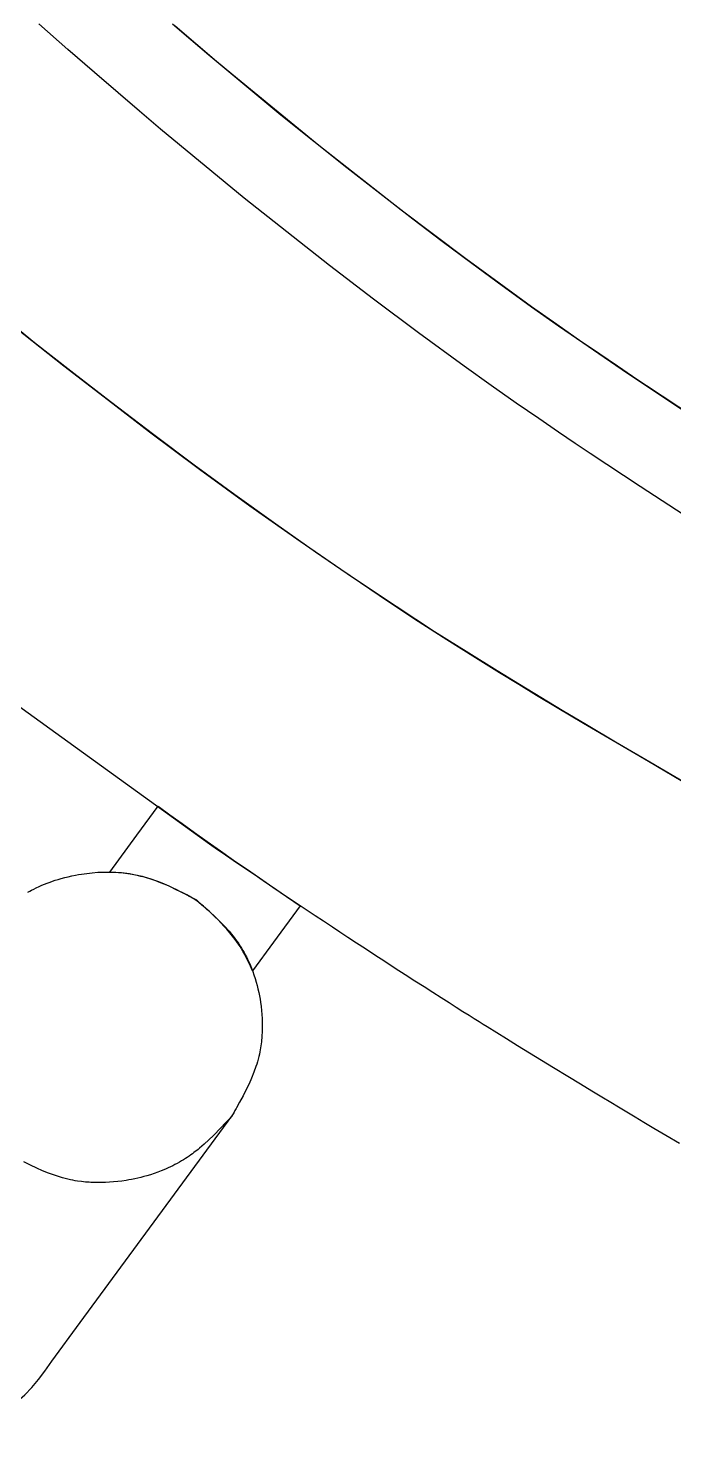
# Model space of a CAD drawing. Extents: x -120222 to -41942, y -19134 to 30932.
# Drawn here: x -98623.3 to -98585.6, y 4833.5 to 4916 of the extents above; entities that cross this region are included whole.
import ezdxf

# ---------------------------------------------------------------- set-up
doc = ezdxf.new("R2010")
doc.units = 0
doc.header["$LTSCALE"] = 150
doc.header["$MEASUREMENT"] = 0
doc.layers.get('0').update_dxf_attribs({"linetype": 'CONTINUOUS'})
doc.layers.add('_____', color=7, linetype='CONTINUOUS')

# ---------------------------------------------------------------- blocks, each defined once
blk = doc.blocks.new('____-462')
at = {"color": 1, "linetype": 'Continuous'}
for p, q in [((-105055.396, 291.585), (-105046.532, 303.665)), ((-105057.062, 289.314), (-105055.396, 291.585)), ((-105057.478, 288.746), (-105057.062, 289.314))]:
    blk.add_line(p, q, dxfattribs=at)
for points in [[(-105019.706, 323.003, 0), (-105022.065, 324.38, 0), (-105024.075, 325.559, 0), (-105025.77, 326.56, 0), (-105027.193, 327.407, 0), (-105028.451, 328.162, 0), (-105029.703, 328.921, 0), (-105031.006, 329.721, 0), (-105032.667, 330.754, 0), (-105034.668, 332.018, 0), (-105036.92, 333.488, 0), (-105039.409, 335.158, 0), (-105041.625, 336.679, 0), (-105043.963, 338.312, 0), (-105046.359, 340.022, 0), (-105048.734, 341.759, 0), (-105051.101, 343.533, 0), (-105053.634, 345.47, 0), (-105055.78, 347.136, 0), (-105058.066, 348.932, 0), (-105060.521, 350.919, 0)], [(-105019.706, 323.003, 0), (-105022.065, 324.38, 0), (-105024.075, 325.559, 0), (-105025.77, 326.56, 0), (-105027.193, 327.407, 0), (-105028.451, 328.162, 0), (-105029.703, 328.921, 0), (-105031.006, 329.721, 0), (-105032.667, 330.754, 0), (-105034.668, 332.018, 0), (-105036.92, 333.488, 0), (-105039.409, 335.158, 0), (-105041.625, 336.679, 0), (-105043.963, 338.312, 0), (-105046.359, 340.022, 0), (-105048.734, 341.759, 0), (-105051.101, 343.533, 0), (-105053.634, 345.47, 0), (-105055.78, 347.136, 0), (-105058.066, 348.932, 0), (-105060.521, 350.919, 0)], [(-105059.162, 349.811, 0), (-105056.35, 347.581, 0), (-105053.749, 345.559, 0), (-105051.345, 343.719, 0), (-105048.417, 341.525, 0), (-105045.477, 339.388, 0), (-105042.537, 337.313, 0), (-105040.158, 335.668, 0), (-105037.914, 334.149, 0), (-105035.838, 332.776, 0), (-105033.949, 331.559, 0), (-105032.268, 330.505, 0), (-105030.863, 329.633, 0), (-105029.733, 328.94, 0), (-105028.698, 328.311, 0), (-105027.393, 327.526, 0), (-105025.952, 326.668, 0), (-105024.218, 325.644, 0), (-105022.151, 324.43, 0), (-105019.706, 323.003, 0)], [(-105050.005, 367.593, 0), (-105048.93, 366.671, 0), (-105047.882, 365.783, 0), (-105043.657, 362.274, 0), (-105039.797, 359.176, 0), (-105035.941, 356.179, 0), (-105034.228, 354.88, 0), (-105032.486, 353.582, 0), (-105030.713, 352.282, 0), (-105028.987, 351.037, 0), (-105027.415, 349.923, 0), (-105025.998, 348.941, 0), (-105024.753, 348.088, 0), (-105023.688, 347.364, 0), (-105021.864, 346.142, 0), (-105020.058, 344.948, 0), (-105018.246, 343.764, 0), (-105016.428, 342.586, 0), (-105014.625, 341.427, 0), (-105012.891, 340.317, 0), (-105011.112, 339.18, 0)], [(-105050.005, 367.593, 0), (-105048.93, 366.671, 0), (-105047.882, 365.783, 0), (-105043.657, 362.274, 0), (-105039.797, 359.176, 0), (-105035.941, 356.179, 0), (-105034.228, 354.88, 0), (-105032.486, 353.582, 0), (-105030.713, 352.282, 0), (-105028.987, 351.037, 0), (-105027.415, 349.923, 0), (-105025.998, 348.941, 0), (-105024.753, 348.088, 0), (-105023.688, 347.364, 0), (-105021.864, 346.142, 0), (-105020.058, 344.948, 0), (-105018.246, 343.764, 0), (-105016.428, 342.586, 0), (-105014.625, 341.427, 0), (-105012.891, 340.317, 0), (-105011.112, 339.18, 0)], [(-105011.112, 339.18, 0), (-105013.848, 340.929, 0), (-105016.63, 342.717, 0), (-105019.455, 344.553, 0), (-105022.265, 346.409, 0), (-105023.086, 346.958, 0), (-105023.964, 347.551, 0), (-105024.997, 348.254, 0), (-105026.185, 349.069, 0), (-105027.52, 349.997, 0), (-105028.99, 351.039, 0), (-105030.89, 352.411, 0), (-105032.831, 353.837, 0), (-105034.734, 355.262, 0), (-105036.612, 356.693, 0), (-105041.433, 360.477, 0), (-105046.203, 364.374, 0), (-105047.424, 365.396, 0), (-105048.629, 366.415, 0), (-105049.845, 367.455, 0)], [(-105013.896, 334.88, 0), (-105016.763, 336.712, 0), (-105019.677, 338.586, 0), (-105022.632, 340.508, 0), (-105025.57, 342.452, 0), (-105026.435, 343.033, 0), (-105027.423, 343.703, 0), (-105028.576, 344.491, 0), (-105029.891, 345.397, 0), (-105031.347, 346.419, 0), (-105032.939, 347.559, 0), (-105035.613, 349.511, 0), (-105038.235, 351.472, 0), (-105040.824, 353.457, 0), (-105045.803, 357.398, 0), (-105050.693, 361.428, 0), (-105051.939, 362.481, 0), (-105053.188, 363.548, 0), (-105054.573, 364.747, 0), (-105056.117, 366.098, 0), (-105057.821, 367.603, 0)], [(-105047.83, 319.576, 0), (-105055.204, 324.9, 0), (-105060.998, 329.082, 0)], [(-105053.67, 317.951, 0), (-105052.088, 320.106, 0), (-105050.846, 321.8, 0)], [(-105050.846, 321.8, 0), (-105050.15, 321.295, 0), (-105049.437, 320.783, 0), (-105048.708, 320.262, 0), (-105047.963, 319.734, 0), (-105047.201, 319.197, 0), (-105046.423, 318.653, 0), (-105045.674, 318.132, 0), (-105044.91, 317.604, 0), (-105044.132, 317.069, 0), (-105043.339, 316.527, 0), (-105042.532, 315.978, 0)], [(-105027.71, 306.482, 0), (-105028.413, 306.916, 0), (-105029.119, 307.353, 0), (-105029.813, 307.782, 0), (-105030.465, 308.187, 0), (-105031.023, 308.533, 0), (-105031.597, 308.891, 0), (-105031.827, 309.035, 0), (-105032.067, 309.185, 0), (-105032.341, 309.357, 0), (-105032.651, 309.552, 0), (-105033.004, 309.775, 0), (-105033.394, 310.021, 0), (-105033.822, 310.292, 0), (-105034.286, 310.585, 0), (-105034.777, 310.898, 0), (-105035.285, 311.223, 0), (-105035.821, 311.567, 0), (-105036.382, 311.929, 0), (-105036.97, 312.31, 0), (-105037.581, 312.706, 0), (-105038.164, 313.086, 0), (-105038.718, 313.448, 0), (-105039.243, 313.792, 0), (-105039.738, 314.119, 0), (-105040.205, 314.427, 0), (-105040.644, 314.719, 0), (-105041.171, 315.069, 0), (-105041.66, 315.395, 0), (-105042.112, 315.697, 0), (-105042.528, 315.975, 0), (-105042.917, 316.236, 0), (-105043.287, 316.485, 0), (-105043.638, 316.722, 0), (-105044.089, 317.027, 0), (-105044.505, 317.309, 0), (-105044.886, 317.567, 0), (-105045.231, 317.802, 0), (-105045.612, 318.06, 0), (-105046.015, 318.335, 0), (-105046.445, 318.629, 0), (-105046.897, 318.938, 0), (-105047.359, 319.254, 0), (-105047.83, 319.576, 0)], [(-105027.71, 306.482, 0), (-105028.413, 306.916, 0), (-105029.119, 307.353, 0), (-105029.813, 307.782, 0), (-105030.465, 308.187, 0), (-105031.023, 308.533, 0), (-105031.597, 308.891, 0), (-105031.827, 309.035, 0), (-105032.067, 309.185, 0), (-105032.341, 309.357, 0), (-105032.651, 309.552, 0), (-105033.004, 309.775, 0), (-105033.394, 310.021, 0), (-105033.822, 310.292, 0), (-105034.286, 310.585, 0), (-105034.777, 310.898, 0), (-105035.285, 311.223, 0), (-105035.821, 311.567, 0), (-105036.382, 311.929, 0), (-105036.97, 312.31, 0), (-105037.581, 312.706, 0), (-105038.164, 313.086, 0), (-105038.718, 313.448, 0), (-105039.243, 313.792, 0), (-105039.738, 314.119, 0), (-105040.205, 314.427, 0), (-105040.644, 314.719, 0), (-105041.171, 315.069, 0), (-105041.66, 315.395, 0), (-105042.112, 315.697, 0), (-105042.528, 315.975, 0), (-105042.917, 316.236, 0), (-105043.287, 316.485, 0), (-105043.638, 316.722, 0), (-105044.089, 317.027, 0), (-105044.505, 317.309, 0), (-105044.886, 317.567, 0), (-105045.231, 317.802, 0), (-105045.612, 318.06, 0), (-105046.015, 318.335, 0), (-105046.445, 318.629, 0), (-105046.897, 318.938, 0), (-105047.359, 319.254, 0), (-105047.83, 319.576, 0)], [(-105058.467, 316.775, 0), (-105058.355, 316.836, 0), (-105058.243, 316.896, 0), (-105058.123, 316.957, 0), (-105057.973, 317.031, 0), (-105057.8, 317.111, 0), (-105057.644, 317.179, 0), (-105057.486, 317.244, 0), (-105057.326, 317.306, 0), (-105057.164, 317.367, 0), (-105057.021, 317.417, 0), (-105056.862, 317.469, 0), (-105056.69, 317.522, 0), (-105056.517, 317.572, 0), (-105056.309, 317.628, 0), (-105056.1, 317.679, 0), (-105055.89, 317.726, 0), (-105055.684, 317.768, 0), (-105055.499, 317.802, 0), (-105055.334, 317.829, 0), (-105055.014, 317.874, 0), (-105054.693, 317.91, 0), (-105054.372, 317.934, 0), (-105054.221, 317.943, 0), (-105054.07, 317.949, 0), (-105053.919, 317.952, 0), (-105053.772, 317.952, 0), (-105053.645, 317.951, 0), (-105053.475, 317.946, 0), (-105053.313, 317.939, 0), (-105053.151, 317.929, 0), (-105052.99, 317.915, 0), (-105052.829, 317.899, 0), (-105052.669, 317.879, 0), (-105052.51, 317.856, 0), (-105052.336, 317.827, 0), (-105052.157, 317.793, 0), (-105051.966, 317.752, 0), (-105051.774, 317.704, 0), (-105051.592, 317.654, 0), (-105051.232, 317.542, 0), (-105050.877, 317.414, 0), (-105050.527, 317.272, 0), (-105050.18, 317.119, 0), (-105049.796, 316.936, 0), (-105049.414, 316.745, 0), (-105049.08, 316.571, 0), (-105049.036, 316.548, 0), (-105048.983, 316.52, 0), (-105048.912, 316.482, 0), (-105048.824, 316.436, 0), (-105048.719, 316.38, 0), (-105048.597, 316.315, 0)], [(-105045.321, 312.176, 0), (-105045.439, 312.442, 0), (-105045.553, 312.688, 0), (-105045.664, 312.916, 0), (-105045.772, 313.124, 0), (-105045.876, 313.314, 0), (-105045.956, 313.45, 0), (-105046.041, 313.584, 0), (-105046.133, 313.722, 0), (-105046.234, 313.864, 0), (-105046.342, 314.01, 0), (-105046.492, 314.201, 0), (-105046.654, 314.398, 0), (-105046.827, 314.598, 0), (-105046.997, 314.79, 0), (-105047.166, 314.972, 0), (-105047.332, 315.146, 0), (-105047.495, 315.309, 0), (-105047.683, 315.489, 0), (-105047.862, 315.654, 0), (-105048.032, 315.806, 0), (-105048.191, 315.944, 0), (-105048.34, 316.068, 0), (-105048.479, 316.179, 0), (-105048.698, 316.337, 0), (-105048.923, 316.48, 0), (-105049.153, 316.608, 0), (-105049.338, 316.703, 0), (-105049.534, 316.801, 0), (-105049.741, 316.903, 0), (-105049.96, 317.008, 0), (-105050.193, 317.114, 0), (-105050.437, 317.219, 0), (-105050.696, 317.324, 0), (-105050.971, 317.428, 0), (-105051.257, 317.527, 0), (-105051.451, 317.588, 0), (-105051.648, 317.644, 0), (-105051.848, 317.695, 0), (-105052.052, 317.742, 0), (-105052.259, 317.784, 0), (-105052.478, 317.823, 0), (-105052.75, 317.863, 0), (-105053.04, 317.898, 0), (-105053.346, 317.927, 0), (-105053.67, 317.951, 0)], [(-105048.597, 316.315, 0), (-105048.589, 316.311, 0), (-105048.583, 316.307, 0)], [(-105048.583, 316.307, 0), (-105048.433, 316.176, 0), (-105048.303, 316.06, 0), (-105048.188, 315.959, 0), (-105048.086, 315.868, 0), (-105047.989, 315.781, 0), (-105047.892, 315.694, 0), (-105047.444, 315.275, 0), (-105047.185, 315.02, 0), (-105046.935, 314.759, 0), (-105046.694, 314.492, 0), (-105046.616, 314.4, 0), (-105046.539, 314.307, 0), (-105046.463, 314.213, 0), (-105046.389, 314.119, 0), (-105046.308, 314.011, 0), (-105046.217, 313.887, 0), (-105046.124, 313.754, 0), (-105046.035, 313.618, 0), (-105045.956, 313.49, 0), (-105045.878, 313.36, 0), (-105045.808, 313.237, 0), (-105045.741, 313.113, 0), (-105045.676, 312.988, 0), (-105045.613, 312.861, 0), (-105045.552, 312.733, 0), (-105045.502, 312.621, 0), (-105045.443, 312.485, 0), (-105045.378, 312.325, 0), (-105045.307, 312.139, 0), (-105045.234, 311.932, 0), (-105045.166, 311.72, 0), (-105045.103, 311.507, 0), (-105045.049, 311.309, 0), (-105045, 311.11, 0), (-105044.956, 310.91, 0), (-105044.915, 310.709, 0), (-105044.88, 310.51, 0), (-105044.851, 310.33, 0), (-105044.818, 310.088, 0), (-105044.792, 309.854, 0), (-105044.771, 309.62, 0), (-105044.758, 309.385, 0), (-105044.749, 309.15, 0), (-105044.747, 308.915, 0), (-105044.752, 308.681, 0), (-105044.758, 308.542, 0), (-105044.764, 308.425, 0), (-105044.771, 308.323, 0), (-105044.78, 308.222, 0), (-105044.789, 308.121, 0), (-105044.8, 308.02, 0), (-105044.831, 307.782, 0), (-105044.87, 307.547, 0), (-105044.892, 307.427, 0), (-105044.919, 307.298, 0), (-105044.952, 307.151, 0), (-105044.99, 306.996, 0), (-105045.032, 306.843, 0), (-105045.075, 306.699, 0), (-105045.115, 306.574, 0), (-105045.237, 306.228, 0), (-105045.374, 305.887, 0), (-105045.524, 305.549, 0), (-105045.685, 305.214, 0), (-105045.875, 304.843, 0), (-105046.075, 304.474, 0), (-105046.256, 304.15, 0), (-105046.28, 304.108, 0), (-105046.31, 304.055, 0), (-105046.349, 303.985, 0), (-105046.398, 303.9, 0), (-105046.456, 303.797, 0), (-105046.524, 303.679, 0)], [(-105042.532, 315.978, 0), (-105044.094, 313.849, 0), (-105045.321, 312.176, 0)], [(-105020.337, 302.062, 0), (-105021.135, 302.531, 0), (-105021.829, 302.943, 0), (-105022.429, 303.301, 0), (-105022.938, 303.605, 0), (-105023.42, 303.894, 0), (-105023.901, 304.185, 0), (-105024.356, 304.459, 0), (-105024.875, 304.773, 0), (-105025.461, 305.129, 0), (-105026.123, 305.53, 0), (-105026.872, 305.981, 0), (-105027.71, 306.482, 0)], [(-105020.337, 302.062, 0), (-105021.135, 302.531, 0), (-105021.829, 302.943, 0), (-105022.429, 303.301, 0), (-105022.938, 303.605, 0), (-105023.42, 303.894, 0), (-105023.901, 304.185, 0), (-105024.356, 304.459, 0), (-105024.875, 304.773, 0), (-105025.461, 305.129, 0), (-105026.123, 305.53, 0), (-105026.872, 305.981, 0), (-105027.71, 306.482, 0)], [(-105046.532, 303.665, 0), (-105046.67, 303.516, 0), (-105046.79, 303.386, 0), (-105046.896, 303.272, 0), (-105046.991, 303.171, 0), (-105047.082, 303.074, 0), (-105047.173, 302.978, 0), (-105047.61, 302.532, 0), (-105047.876, 302.274, 0), (-105048.148, 302.024, 0), (-105048.426, 301.784, 0), (-105048.506, 301.718, 0), (-105048.586, 301.654, 0), (-105048.667, 301.59, 0), (-105048.748, 301.528, 0), (-105048.831, 301.465, 0), (-105048.925, 301.397, 0), (-105049.027, 301.325, 0), (-105049.137, 301.249, 0), (-105049.248, 301.176, 0), (-105049.361, 301.106, 0), (-105049.465, 301.043, 0), (-105049.6, 300.964, 0), (-105049.727, 300.894, 0), (-105049.855, 300.825, 0), (-105049.985, 300.759, 0), (-105050.116, 300.696, 0), (-105050.248, 300.634, 0), (-105050.364, 300.583, 0), (-105050.504, 300.523, 0), (-105050.669, 300.455, 0), (-105050.86, 300.383, 0), (-105051.074, 300.308, 0), (-105051.291, 300.237, 0), (-105051.511, 300.171, 0), (-105051.685, 300.123, 0), (-105051.86, 300.078, 0), (-105052.036, 300.036, 0), (-105052.213, 299.997, 0), (-105052.39, 299.961, 0), (-105052.563, 299.929, 0), (-105052.72, 299.902, 0), (-105052.968, 299.866, 0), (-105053.208, 299.835, 0), (-105053.449, 299.81, 0), (-105053.689, 299.793, 0), (-105053.93, 299.78, 0), (-105054.17, 299.773, 0), (-105054.41, 299.774, 0), (-105054.551, 299.777, 0), (-105054.671, 299.781, 0), (-105054.775, 299.786, 0), (-105054.879, 299.792, 0), (-105054.982, 299.8, 0), (-105055.085, 299.808, 0), (-105055.328, 299.834, 0), (-105055.568, 299.867, 0), (-105055.69, 299.887, 0), (-105055.822, 299.91, 0), (-105055.971, 299.94, 0), (-105056.129, 299.974, 0), (-105056.285, 300.012, 0), (-105056.432, 300.052, 0), (-105056.559, 300.088, 0), (-105056.91, 300.201, 0), (-105057.257, 300.328, 0), (-105057.6, 300.468, 0), (-105057.939, 300.619, 0), (-105058.316, 300.798, 0), (-105058.689, 300.986, 0)], [(-105046.524, 303.679, 0), (-105046.528, 303.671, 0), (-105046.532, 303.665, 0)]]:
    blk.add_polyline3d(points, dxfattribs=at)
blk.add_arc((-105065.011, 293.916), 9.136, 265.39756, 325.53626, dxfattribs=at)

msp = doc.modelspace()

# ---------------------------------------------------------------- block references
at = {"layer": '_____', "color": 0}
msp.add_blockref('____-462', (6435.10495, 4548.69799), dxfattribs=at)

doc.saveas('drawing.dxf')
